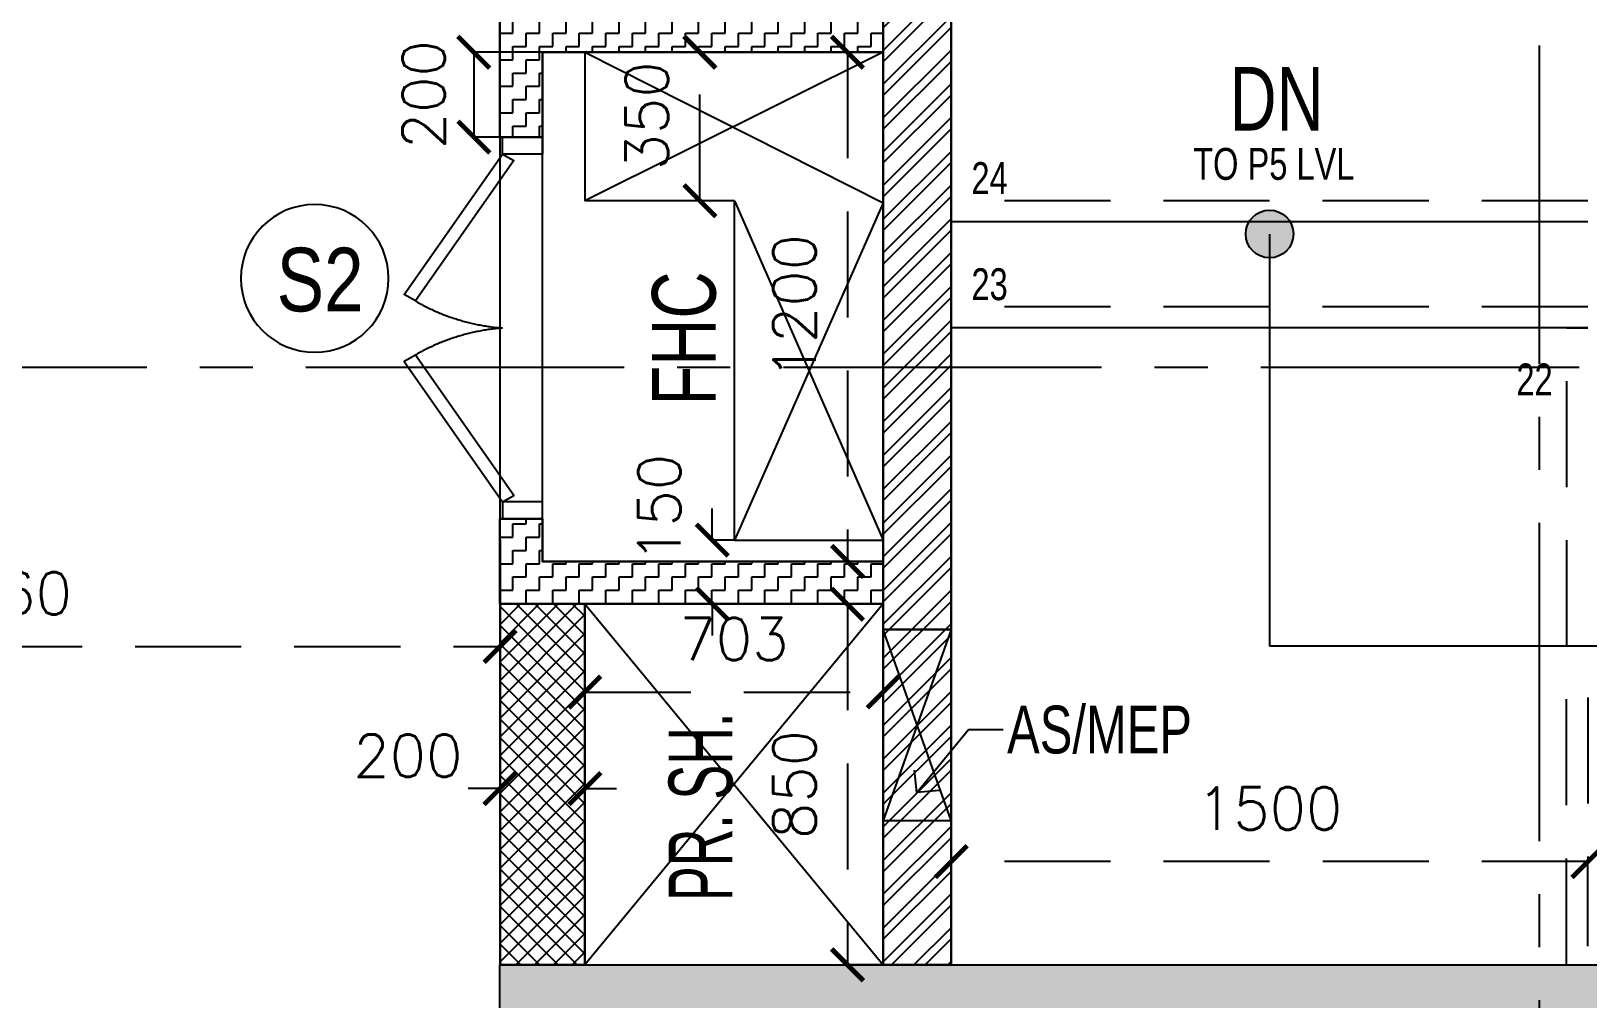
# Model space of a CAD drawing. Header units: millimetres. Extents: x 1180970 to 1231451, y -5737889 to -5695638.
# Drawn here: x 1206347 to 1210016, y -5719055 to -5716774 of the extents above; entities that cross this region are included whole.
import ezdxf
from ezdxf.enums import TextEntityAlignment as Align

# ---------------------------------------------------------------- set-up
doc = ezdxf.new("R2010")
doc.units = ezdxf.units.MM
doc.header["$LTSCALE"] = 1000
doc.header["$MEASUREMENT"] = 0
for name, pattern in [('AUDIT_D_120904163729-0', [0]), ('T8 - GROUND FLOOR CORE$0$AUDIT_D_120904163729-0', [0]), ('T8 - GROUND FLOOR CORE$0$DASHED2', [0.375, 0.25, -0.125]), ('T8 - GROUND FLOOR CORE$0$HIDDEN', [0.375, 0.25, -0.125]), ('T8 - GROUND FLOOR CORE$0$T10-TYPICAL FLOOR CORE$0$HIDDEN', [0.375, 0.25, -0.125]), ('T8 - GROUND FLOOR CORE$1$T8 - TYPICAL FLOOR CORE$0$HIDDEN2', [0.1875, 0.125, -0.0625]), ('T8_REFUGE COLUMNS$0$CENTER2', [1.125, 0.75, -0.125, 0.125, -0.125])]:
    doc.linetypes.add(name, pattern=pattern)
doc.layers.get('0').update_dxf_attribs({"linetype": 'AUDIT_D_120904163729-0'})
for name, color, linetype in [('T8 - GROUND FLOOR CORE$0$A-DIMENSIONS', 2, 'T8 - GROUND FLOOR CORE$0$HIDDEN'), ('T8 - GROUND FLOOR CORE$0$A-FINISHED STAIRS', 1, 'Continuous'), ('T8 - GROUND FLOOR CORE$0$A-HATCH -160', 251, 'T8 - GROUND FLOOR CORE$0$AUDIT_D_120904163729-0'), ('T8 - GROUND FLOOR CORE$0$A-UNFINISHED STAIRS', 30, 'T8 - GROUND FLOOR CORE$0$DASHED2'), ('T8 - GROUND FLOOR CORE$0$a-window-no', 125, 'Continuous'), ('T8 - GROUND FLOOR CORE$0$B-AR-ANNO-E DECK FLOOR$0$a-text', 4, 'Continuous'), ('T8 - GROUND FLOOR CORE$0$T10-TYPICAL FLOOR CORE$0$A-SLAB SUNK-AC LEDGES', 251, 'T8 - GROUND FLOOR CORE$0$T10-TYPICAL FLOOR CORE$0$HIDDEN'), ('T8 - GROUND FLOOR CORE$0$T10-TYPICAL FLOOR CORE$0$CUT-OUT', 49, 'Continuous'), ('T8 - GROUND FLOOR CORE$0$T8 - TYPICAL FLOOR CORE$0$A-DOOR', 1, 'Continuous'), ('T8 - GROUND FLOOR CORE$0$T8 - TYPICAL FLOOR CORE$0$Typical floor plan-$0$$0$A2-TYPICAL$0$a-door', 1, 'Continuous'), ('T8 - GROUND FLOOR CORE$1$STAIRS', 1, 'Continuous'), ('T8_REFUGE COLUMNS$0$A-CENTERLINE', 193, 'T8_REFUGE COLUMNS$0$CENTER2'), ('T8_REFUGE COLUMNS$0$A-RCC COLS', 3, 'Continuous')]:
    doc.layers.add(name, color=color, linetype=linetype)
for name, color, linetype, lineweight in [('T8 - GROUND FLOOR CORE$0$a-Text', 4, 'Continuous', 0), ('T8 - GROUND FLOOR CORE$0$A-WALL- 160', 6, 'Continuous', 30), ('T8 - GROUND FLOOR CORE$0$R0-18-10-2014-T1-1st Podium Floor Plan$0$Text', 2, 'Continuous', 0), ('T8 - GROUND FLOOR CORE$0$T10-TYPICAL FLOOR CORE$0$A-WALL- 160', 6, 'Continuous', 30), ('T8 - GROUND FLOOR CORE$0$T10-TYPICAL FLOOR CORE$0$D&W', 8, 'Continuous', 25), ('T8 - GROUND FLOOR CORE$0$T8 - TYPICAL FLOOR CORE$0$D&W', 8, 'Continuous', 25), ('T8(T9 IS SIMILAR) - GROUND FLOOR$0$D&W', 8, 'Continuous', 25)]:
    doc.layers.add(name, color=color, linetype=linetype, lineweight=lineweight)
doc.layers.add('T8_REFUGE COLUMNS$0$COL-HATCH', color=7, linetype='Continuous', lineweight=25, true_color=0xa3a3a3)
doc.styles.add('T8 - GROUND FLOOR CORE$0$ARIAL ARROW', font='swisscl.ttf')
doc.styles.add('T8 - GROUND FLOOR CORE$0$LODHA STANDERD', font='sanss___.ttf')
doc.styles.add('T8 - GROUND FLOOR CORE$0$Romans 1', font='romans.shx', dxfattribs={"height": 100})
doc.dimstyles.new('T8 - GROUND FLOOR CORE$0$ALPINE S', dxfattribs={"dimscale": 0, "dimtxt": 100, "dimasz": 75, "dimexe": 0, "dimexo": 0, "dimgap": 75, "dimtad": 1, "dimdec": 0, "dimzin": 0, "dimdsep": 46, "dimtxsty": 'T8 - GROUND FLOOR CORE$0$Romans 1', "dimblk": 'T8 - GROUND FLOOR CORE$0$_ArchTick', "dimcen": 0.09, "dimclrd": 256, "dimclre": 256, "dimclrt": 7, "dimadec": 0, "dimazin": 0, "dimtfac": 1, "dimtdec": 0, "dimtofl": 0, "dimtmove": 1, "dimatfit": 0, "dimldrblk": 'T8 - GROUND FLOOR CORE$0$_Open90', "dimfxl": 1, "dimtolj": 1, "dimtzin": 0, "dimarcsym": 0})

# ---------------------------------------------------------------- blocks, each defined once
blk = doc.blocks.new('T8_REFUGE COLUMNS')
at = {"layer": 'T8_REFUGE COLUMNS$0$COL-HATCH', "linetype": 'ByBlock'}
h = blk.add_hatch(color=256, dxfattribs=at)
h.dxf.hatch_style = 1
h.paths.add_polyline_path([(1212742.1, -5719224.9), (1207452.1, -5719224.9), (1207452.1, -5718974.9), (1212742.1, -5718974.9)])
at = {"layer": 'T8_REFUGE COLUMNS$0$A-CENTERLINE'}
for p, q in [((1209902.1, -5728808.5), (1209902.1, -5698573.6)), ((1223494.9, -5717567.4), (1182495.9, -5717567.4))]:
    blk.add_line(p, q, dxfattribs=at)
at = {"layer": 'T8_REFUGE COLUMNS$0$A-RCC COLS', "linetype": 'ByBlock'}
blk.add_lwpolyline([(1212742.1, -5719224.9), (1207452.1, -5719224.9), (1207452.1, -5718974.9), (1212742.1, -5718974.9)], close=True, dxfattribs=at)
blk = doc.blocks.new('T8 - GROUND FLOOR CORE$1$A$C29262D9E')
at = {"layer": 'T8 - GROUND FLOOR CORE$1$STAIRS'}
h = blk.add_hatch(color=7, dxfattribs=at)
edge = h.paths.add_edge_path()
edge.add_arc((0, 0), 0.075, 0, 360)
at = {"layer": 'T8 - GROUND FLOOR CORE$1$STAIRS', "color": 7}
blk.add_circle((0, 0), 0.075, dxfattribs=at)
blk = doc.blocks.new('T8 - GROUND FLOOR CORE$0$_ArchTick')
at = {"color": 0, "linetype": 'ByBlock', "const_width": 0.15}
blk.add_lwpolyline([(-0.5, -0.5), (0.5, 0.5)], dxfattribs=at)
blk = doc.blocks.new('*D191')
at = {"layer": 'T8 - GROUND FLOOR CORE$0$A-DIMENSIONS', "linetype": 'T8 - GROUND FLOOR CORE$0$HIDDEN', "lineweight": -2, "transparency": 16777216}
for p, q in [((1208515.7, -5718849.4), (1208515.7, -5718731.4)), ((1210015.9, -5718931.1), (1210015.9, -5718731.4))]:
    blk.add_line(p, q, dxfattribs=at)
at = {"layer": 'T8 - GROUND FLOOR CORE$0$A-DIMENSIONS', "lineweight": -2, "transparency": 16777216}
blk.add_line((1210015.9, -5718731.4), (1208515.7, -5718731.4), dxfattribs=at)
at = {"layer": 'T8 - GROUND FLOOR CORE$0$A-DIMENSIONS', "linetype": 'ByBlock', "lineweight": -2, "transparency": 16777216, "xscale": 75, "yscale": 75, "zscale": 75, "rotation": 180}
blk.add_blockref('T8 - GROUND FLOOR CORE$0$_ArchTick', (1208515.7, -5718731.4), dxfattribs=at)
at = {"layer": 'T8 - GROUND FLOOR CORE$0$A-DIMENSIONS', "linetype": 'ByBlock', "lineweight": -2, "transparency": 16777216, "xscale": 75, "yscale": 75, "zscale": 75}
blk.add_blockref('T8 - GROUND FLOOR CORE$0$_ArchTick', (1210015.9, -5718731.4), dxfattribs=at)
at = {"layer": 'T8 - GROUND FLOOR CORE$0$A-DIMENSIONS', "color": 7, "linetype": 'ByBlock', "transparency": 16777216, "insert": (1209265.8, -5718606.4), "char_height": 100, "attachment_point": 5, "style": 'T8 - GROUND FLOOR CORE$0$Romans 1'}
blk.add_mtext('\\A1;1500', dxfattribs=at)
blk = doc.blocks.new('T8 - GROUND FLOOR CORE$0$_Open90')
at = {"color": 0, "linetype": 'ByBlock', "lineweight": -2}
for p, q in [((-0.5, 0.5), (0, 0)), ((0, 0), (-1, 0)), ((0, 0), (-0.5, -0.5))]:
    blk.add_line(p, q, dxfattribs=at)
blk = doc.blocks.new('*D193')
at = {"layer": 'T8 - GROUND FLOOR CORE$0$A-DIMENSIONS', "linetype": 'T8 - GROUND FLOOR CORE$0$HIDDEN', "lineweight": -2, "transparency": 16777216}
for p, q in [((1210015.9, -5718344.5), (1210015.9, -5718731.4)), ((1212265.9, -5718344.5), (1212265.9, -5718731.4))]:
    blk.add_line(p, q, dxfattribs=at)
at = {"layer": 'T8 - GROUND FLOOR CORE$0$A-DIMENSIONS', "lineweight": -2, "transparency": 16777216}
blk.add_line((1212265.9, -5718731.4), (1210015.9, -5718731.4), dxfattribs=at)
at = {"layer": 'T8 - GROUND FLOOR CORE$0$A-DIMENSIONS', "linetype": 'ByBlock', "lineweight": -2, "transparency": 16777216, "xscale": 75, "yscale": 75, "zscale": 75, "rotation": 180}
blk.add_blockref('T8 - GROUND FLOOR CORE$0$_ArchTick', (1210015.9, -5718731.4), dxfattribs=at)
at = {"layer": 'T8 - GROUND FLOOR CORE$0$A-DIMENSIONS', "linetype": 'ByBlock', "lineweight": -2, "transparency": 16777216, "xscale": 75, "yscale": 75, "zscale": 75}
blk.add_blockref('T8 - GROUND FLOOR CORE$0$_ArchTick', (1212265.9, -5718731.4), dxfattribs=at)
at = {"layer": 'T8 - GROUND FLOOR CORE$0$A-DIMENSIONS', "color": 7, "linetype": 'ByBlock', "transparency": 16777216, "insert": (1211140.9, -5718606.4), "char_height": 100, "attachment_point": 5, "style": 'T8 - GROUND FLOOR CORE$0$Romans 1'}
blk.add_mtext('\\A1;2250', dxfattribs=at)
blk = doc.blocks.new('*D200')
at = {"layer": 'T8 - GROUND FLOOR CORE$0$A-DIMENSIONS', "linetype": 'T8 - GROUND FLOOR CORE$0$HIDDEN', "lineweight": -2, "transparency": 16777216}
for p, q in [((1205092.4, -5717974), (1205092.4, -5718224.3)), ((1207452.3, -5717974), (1207452.3, -5718224.3))]:
    blk.add_line(p, q, dxfattribs=at)
at = {"layer": 'T8 - GROUND FLOOR CORE$0$A-DIMENSIONS', "lineweight": -2, "transparency": 16777216}
blk.add_line((1205092.4, -5718224.3), (1207452.3, -5718224.3), dxfattribs=at)
at = {"layer": 'T8 - GROUND FLOOR CORE$0$A-DIMENSIONS', "linetype": 'ByBlock', "lineweight": -2, "transparency": 16777216, "xscale": 75, "yscale": 75, "zscale": 75, "rotation": 180}
blk.add_blockref('T8 - GROUND FLOOR CORE$0$_ArchTick', (1205092.4, -5718224.3), dxfattribs=at)
at = {"layer": 'T8 - GROUND FLOOR CORE$0$A-DIMENSIONS', "linetype": 'ByBlock', "lineweight": -2, "transparency": 16777216, "xscale": 75, "yscale": 75, "zscale": 75}
blk.add_blockref('T8 - GROUND FLOOR CORE$0$_ArchTick', (1207452.3, -5718224.3), dxfattribs=at)
at = {"layer": 'T8 - GROUND FLOOR CORE$0$A-DIMENSIONS', "color": 7, "linetype": 'ByBlock', "transparency": 16777216, "insert": (1206272.3, -5718099.3), "char_height": 100, "attachment_point": 5, "style": 'T8 - GROUND FLOOR CORE$0$Romans 1'}
blk.add_mtext('\\A1;2360', dxfattribs=at)
blk = doc.blocks.new('T8 - GROUND FLOOR CORE$0$WINDOW TAG')
at = {"layer": 'T8 - GROUND FLOOR CORE$0$a-window-no'}
blk.add_circle((0, 0), 174.1, dxfattribs=at)
at = {"layer": 'T8 - GROUND FLOOR CORE$0$a-window-no', "style": 'T8 - GROUND FLOOR CORE$0$LODHA STANDERD'}
blk.add_attdef('WINDOW', text='', height=150, dxfattribs=at).set_placement((11.3, 2.8), align=Align.MIDDLE_CENTER)
blk = doc.blocks.new('*D220')
at = {"layer": 'T8 - GROUND FLOOR CORE$0$A-DIMENSIONS', "linetype": 'T8 - GROUND FLOOR CORE$0$HIDDEN', "lineweight": -2, "transparency": 16777216}
for p, q in [((1208355.3, -5716824.1), (1208271.1, -5716824.1)), ((1208355.3, -5718024), (1208271.1, -5718024))]:
    blk.add_line(p, q, dxfattribs=at)
at = {"layer": 'T8 - GROUND FLOOR CORE$0$A-DIMENSIONS', "lineweight": -2, "transparency": 16777216}
blk.add_line((1208271.1, -5716824.1), (1208271.1, -5718024), dxfattribs=at)
at = {"layer": 'T8 - GROUND FLOOR CORE$0$A-DIMENSIONS', "linetype": 'ByBlock', "lineweight": -2, "transparency": 16777216, "xscale": 75, "yscale": 75, "zscale": 75}
for p, rotation in [((1208271.1, -5716824.1), 90), ((1208271.1, -5718024), 270)]:
    blk.add_blockref('T8 - GROUND FLOOR CORE$0$_ArchTick', p, dxfattribs=dict(at, rotation=rotation))
at = {"layer": 'T8 - GROUND FLOOR CORE$0$A-DIMENSIONS', "color": 7, "linetype": 'ByBlock', "transparency": 16777216, "insert": (1208146.1, -5717424), "char_height": 100, "attachment_point": 5, "rotation": 90, "style": 'T8 - GROUND FLOOR CORE$0$Romans 1'}
blk.add_mtext('\\A1;1200', dxfattribs=at)
blk = doc.blocks.new('*D221')
at = {"layer": 'T8 - GROUND FLOOR CORE$0$A-DIMENSIONS', "linetype": 'T8 - GROUND FLOOR CORE$0$HIDDEN', "lineweight": -2, "transparency": 16777216}
for p, q in [((1207652, -5718256.6), (1207652, -5718332)), ((1208355.3, -5718256.6), (1208355.3, -5718332))]:
    blk.add_line(p, q, dxfattribs=at)
at = {"layer": 'T8 - GROUND FLOOR CORE$0$A-DIMENSIONS', "lineweight": -2, "transparency": 16777216}
blk.add_line((1207652, -5718332), (1208355.3, -5718332), dxfattribs=at)
at = {"layer": 'T8 - GROUND FLOOR CORE$0$A-DIMENSIONS', "linetype": 'ByBlock', "lineweight": -2, "transparency": 16777216, "xscale": 75, "yscale": 75, "zscale": 75, "rotation": 180}
blk.add_blockref('T8 - GROUND FLOOR CORE$0$_ArchTick', (1207652, -5718332), dxfattribs=at)
at = {"layer": 'T8 - GROUND FLOOR CORE$0$A-DIMENSIONS', "linetype": 'ByBlock', "lineweight": -2, "transparency": 16777216, "xscale": 75, "yscale": 75, "zscale": 75}
blk.add_blockref('T8 - GROUND FLOOR CORE$0$_ArchTick', (1208355.3, -5718332), dxfattribs=at)
at = {"layer": 'T8 - GROUND FLOOR CORE$0$A-DIMENSIONS', "color": 7, "linetype": 'ByBlock', "transparency": 16777216, "insert": (1208003.6, -5718207), "char_height": 100, "attachment_point": 5, "style": 'T8 - GROUND FLOOR CORE$0$Romans 1'}
blk.add_mtext('\\A1;703', dxfattribs=at)
blk = doc.blocks.new('*D222')
at = {"layer": 'T8 - GROUND FLOOR CORE$0$A-DIMENSIONS', "linetype": 'T8 - GROUND FLOOR CORE$0$HIDDEN', "lineweight": -2, "transparency": 16777216}
for p, q in [((1208355.3, -5718125.1), (1208271.1, -5718125.1)), ((1208355.3, -5718974.9), (1208271.1, -5718974.9))]:
    blk.add_line(p, q, dxfattribs=at)
at = {"layer": 'T8 - GROUND FLOOR CORE$0$A-DIMENSIONS', "lineweight": -2, "transparency": 16777216}
blk.add_line((1208271.1, -5718125.1), (1208271.1, -5718974.9), dxfattribs=at)
at = {"layer": 'T8 - GROUND FLOOR CORE$0$A-DIMENSIONS', "linetype": 'ByBlock', "lineweight": -2, "transparency": 16777216, "xscale": 75, "yscale": 75, "zscale": 75}
for p, rotation in [((1208271.1, -5718125.1), 90), ((1208271.1, -5718974.9), 270)]:
    blk.add_blockref('T8 - GROUND FLOOR CORE$0$_ArchTick', p, dxfattribs=dict(at, rotation=rotation))
at = {"layer": 'T8 - GROUND FLOOR CORE$0$A-DIMENSIONS', "color": 7, "linetype": 'ByBlock', "transparency": 16777216, "insert": (1208146.1, -5718550), "char_height": 100, "attachment_point": 5, "rotation": 90, "style": 'T8 - GROUND FLOOR CORE$0$Romans 1'}
blk.add_mtext('\\A1;850', dxfattribs=at)
blk = doc.blocks.new('*D223')
at = {"layer": 'T8 - GROUND FLOOR CORE$0$A-DIMENSIONS', "linetype": 'T8 - GROUND FLOOR CORE$0$HIDDEN', "lineweight": -2, "transparency": 16777216}
for p, q in [((1207552.1, -5716824.1), (1207390.5, -5716824.1)), ((1207552.1, -5717024.1), (1207390.5, -5717024.1))]:
    blk.add_line(p, q, dxfattribs=at)
at = {"layer": 'T8 - GROUND FLOOR CORE$0$A-DIMENSIONS', "lineweight": -2, "transparency": 16777216}
blk.add_line((1207390.5, -5716824.1), (1207390.5, -5717024.1), dxfattribs=at)
at = {"layer": 'T8 - GROUND FLOOR CORE$0$A-DIMENSIONS', "linetype": 'ByBlock', "lineweight": -2, "transparency": 16777216, "xscale": 75, "yscale": 75, "zscale": 75}
for p, rotation in [((1207390.5, -5716824.1), 90), ((1207390.5, -5717024.1), 270)]:
    blk.add_blockref('T8 - GROUND FLOOR CORE$0$_ArchTick', p, dxfattribs=dict(at, rotation=rotation))
at = {"layer": 'T8 - GROUND FLOOR CORE$0$A-DIMENSIONS', "color": 7, "linetype": 'ByBlock', "transparency": 16777216, "insert": (1207272.3, -5716924.1), "char_height": 100, "attachment_point": 5, "rotation": 90, "style": 'T8 - GROUND FLOOR CORE$0$Romans 1'}
blk.add_mtext('\\A1;200', dxfattribs=at)
blk = doc.blocks.new('*D224')
at = {"layer": 'T8 - GROUND FLOOR CORE$0$A-DIMENSIONS', "linetype": 'T8 - GROUND FLOOR CORE$0$HIDDEN', "lineweight": -2, "transparency": 16777216}
for p, q in [((1208055.1, -5716824.1), (1207923.2, -5716824.1)), ((1208005.1, -5717174.1), (1207923.2, -5717174.1))]:
    blk.add_line(p, q, dxfattribs=at)
at = {"layer": 'T8 - GROUND FLOOR CORE$0$A-DIMENSIONS', "lineweight": -2, "transparency": 16777216}
blk.add_line((1207923.2, -5717174.1), (1207923.2, -5716824.1), dxfattribs=at)
at = {"layer": 'T8 - GROUND FLOOR CORE$0$A-DIMENSIONS', "linetype": 'ByBlock', "lineweight": -2, "transparency": 16777216, "xscale": 75, "yscale": 75, "zscale": 75}
for p, rotation in [((1207923.2, -5716824.1), 90), ((1207923.2, -5717174.1), 270)]:
    blk.add_blockref('T8 - GROUND FLOOR CORE$0$_ArchTick', p, dxfattribs=dict(at, rotation=rotation))
at = {"layer": 'T8 - GROUND FLOOR CORE$0$A-DIMENSIONS', "color": 7, "linetype": 'ByBlock', "transparency": 16777216, "insert": (1207798.2, -5716974.1), "char_height": 100, "attachment_point": 5, "rotation": 90, "style": 'T8 - GROUND FLOOR CORE$0$Romans 1'}
blk.add_mtext('\\A1;350', dxfattribs=at)
blk = doc.blocks.new('*D225')
at = {"layer": 'T8 - GROUND FLOOR CORE$0$A-DIMENSIONS', "linetype": 'T8 - GROUND FLOOR CORE$0$HIDDEN', "lineweight": -2, "transparency": 16777216}
for p, q in [((1207452.1, -5718549.5), (1207452.1, -5718559.6)), ((1207652, -5718549.5), (1207652, -5718559.6))]:
    blk.add_line(p, q, dxfattribs=at)
at = {"layer": 'T8 - GROUND FLOOR CORE$0$A-DIMENSIONS', "lineweight": -2, "transparency": 16777216}
for p, q in [((1207452.1, -5718559.6), (1207377.1, -5718559.6)), ((1207652, -5718559.6), (1207727, -5718559.6))]:
    blk.add_line(p, q, dxfattribs=at)
at = {"layer": 'T8 - GROUND FLOOR CORE$0$A-DIMENSIONS', "linetype": 'ByBlock', "lineweight": -2, "transparency": 16777216, "xscale": 75, "yscale": 75, "zscale": 75}
blk.add_blockref('T8 - GROUND FLOOR CORE$0$_ArchTick', (1207452.1, -5718559.6), dxfattribs=at)
at = {"layer": 'T8 - GROUND FLOOR CORE$0$A-DIMENSIONS', "linetype": 'ByBlock', "lineweight": -2, "transparency": 16777216, "xscale": 75, "yscale": 75, "zscale": 75, "rotation": 179.9999999999892}
blk.add_blockref('T8 - GROUND FLOOR CORE$0$_ArchTick', (1207652, -5718559.6), dxfattribs=at)
at = {"layer": 'T8 - GROUND FLOOR CORE$0$A-DIMENSIONS', "color": 7, "linetype": 'ByBlock', "transparency": 16777216, "insert": (1207235.2, -5718482.1), "char_height": 100, "attachment_point": 5, "style": 'T8 - GROUND FLOOR CORE$0$Romans 1'}
blk.add_mtext('\\A1;200', dxfattribs=at)
blk = doc.blocks.new('*D226')
at = {"layer": 'T8 - GROUND FLOOR CORE$0$A-DIMENSIONS', "lineweight": -2, "transparency": 16777216}
for p, q in [((1207952.4, -5717974.1), (1207952.4, -5717899.1)), ((1207952.4, -5718124.1), (1207952.4, -5718199.1))]:
    blk.add_line(p, q, dxfattribs=at)
at = {"layer": 'T8 - GROUND FLOOR CORE$0$A-DIMENSIONS', "linetype": 'T8 - GROUND FLOOR CORE$0$HIDDEN', "lineweight": -2, "transparency": 16777216}
for p, q in [((1208005.1, -5717974.1), (1207952.4, -5717974.1)), ((1208055.1, -5718124.1), (1207952.4, -5718124.1))]:
    blk.add_line(p, q, dxfattribs=at)
at = {"layer": 'T8 - GROUND FLOOR CORE$0$A-DIMENSIONS', "linetype": 'ByBlock', "lineweight": -2, "transparency": 16777216, "xscale": 75, "yscale": 75, "zscale": 75}
for p, rotation in [((1207952.4, -5717974.1), 269.9999999999892), ((1207952.4, -5718124.1), 89.99999999998924)]:
    blk.add_blockref('T8 - GROUND FLOOR CORE$0$_ArchTick', p, dxfattribs=dict(at, rotation=rotation))
at = {"layer": 'T8 - GROUND FLOOR CORE$0$A-DIMENSIONS', "color": 7, "linetype": 'ByBlock', "transparency": 16777216, "insert": (1207827.4, -5717899.1), "char_height": 100, "attachment_point": 5, "rotation": 90, "style": 'T8 - GROUND FLOOR CORE$0$Romans 1'}
blk.add_mtext('\\A1;150', dxfattribs=at)
blk = doc.blocks.new('T8 - GROUND FLOOR CORE')
at = {"layer": 'T8 - GROUND FLOOR CORE$0$A-HATCH -160', "linetype": 'ByBlock'}
h = blk.add_hatch(dxfattribs=at)
h.set_pattern_fill('ZIGZAG', color=256, scale=250)
h.set_pattern_definition([(9e-15, (57014.018, -4904.488), (31.25, 31.25), [31.25, -31.25]), (90, (57045.268, -4904.488), (-31.25, 31.25), [31.25, -31.25])])
h.paths.add_polyline_path([(1208355.3, -5716724.1), (1207452.1, -5716724.1), (1207452.1, -5717024.1), (1207552.1, -5717024.1), (1207552.1, -5716824.1), (1208355.3, -5716824.1)])
h = blk.add_hatch(dxfattribs=at)
h.set_pattern_fill('ZIGZAG', color=256, scale=250)
h.set_pattern_definition([(9e-15, (57014.018, -4904.488), (31.25, 31.25), [31.25, -31.25]), (90, (57045.268, -4904.488), (-31.25, 31.25), [31.25, -31.25])])
h.paths.add_polyline_path([(1208355.3, -5718024.1), (1207552.1, -5718024.1), (1207552.1, -5717924.1), (1207452.1, -5717924.1), (1207452.1, -5718124.1), (1207552.1, -5718124.1), (1208355.3, -5718124.1)])
at = {"layer": 'T8 - GROUND FLOOR CORE$0$T10-TYPICAL FLOOR CORE$0$A-SLAB SUNK-AC LEDGES', "linetype": 'ByBlock'}
h = blk.add_hatch(dxfattribs=at)
h.set_pattern_fill('ANSI32', color=256, scale=150)
h.set_pattern_definition([(45, (57057.016, -4904.49), (-39.77475644, 39.77475644), []), (45, (57083.533, -4904.49), (-39.77475644, 39.77475644), [])])
h.paths.add_polyline_path([(1208515.3, -5716724.1), (1208355.3, -5716724.1), (1208355.3, -5718974.9), (1208515.3, -5718974.9)])
h = blk.add_hatch(dxfattribs=at)
h.set_pattern_fill('ANSI37', color=256, scale=250)
h.paths.add_polyline_path([(1207652, -5718974.9), (1207452.3, -5718974.9), (1207452.3, -5718124.1), (1207652, -5718124.1)])
at = {"linetype": 'ByBlock'}
blk.add_line((1208087.1, -5718024.1), (1208355.3, -5718024.1), dxfattribs=at)
at = {"linetype": 'T8 - GROUND FLOOR CORE$1$T8 - TYPICAL FLOOR CORE$0$HIDDEN2', "ltscale": 10}
for points in [[(1207252.9, -5717410.3, 0.113319), (1207458.1, -5717474.1, 0.860704)], [(1207252.9, -5717537.9, -0.113319), (1207458.1, -5717474.1, -0.860704)]]:
    blk.add_lwpolyline(points, format="xyb", dxfattribs=at)
at = {"layer": 'T8 - GROUND FLOOR CORE$0$A-FINISHED STAIRS'}
for p, q in [((1210015.7, -5717224), (1208515.7, -5717224)), ((1210015.7, -5717474), (1208515.7, -5717474))]:
    blk.add_line(p, q, dxfattribs=at)
at = {"layer": 'T8 - GROUND FLOOR CORE$0$A-UNFINISHED STAIRS', "linetype": 'T8 - GROUND FLOOR CORE$0$HIDDEN'}
for p, q in [((1210015.7, -5717174), (1208515.7, -5717174)), ((1210015.7, -5717424), (1208515.7, -5717424)), ((1209965.7, -5718974), (1209965.9, -5717474, 0.4)), ((1209965.9, -5717474, 0.4), (1210015.9, -5717474, 0.5))]:
    blk.add_line(p, q, dxfattribs=at)
at = {"layer": 'T8 - GROUND FLOOR CORE$0$A-WALL- 160', "linetype": 'ByBlock'}
for points in [[(1208355.3, -5716724.1), (1207452.1, -5716724.1), (1207452.1, -5717024.1), (1207552.1, -5717024.1), (1207552.1, -5716824.1), (1208355.3, -5716824.1)], [(1208355.3, -5718024.1), (1207552.1, -5718024.1), (1207552.1, -5717924.1), (1207452.1, -5717924.1), (1207452.1, -5718124.1), (1207552.1, -5718124.1), (1207552.1, -5718124.1), (1208355.3, -5718124.1)]]:
    blk.add_lwpolyline(points, close=True, dxfattribs=at)
at = {"layer": 'T8 - GROUND FLOOR CORE$0$A-WALL- 160', "linetype": 'ByBlock', "elevation": 0}
blk.add_lwpolyline([(1207652, -5718974.9), (1207452.3, -5718974.9), (1207452.3, -5718124.1), (1207652, -5718124.1)], close=True, dxfattribs=at)
at = {"layer": 'T8 - GROUND FLOOR CORE$0$T10-TYPICAL FLOOR CORE$0$A-WALL- 160', "linetype": 'ByBlock'}
blk.add_lwpolyline([(1208515.3, -5716724.1), (1208355.3, -5716724.1), (1208355.3, -5718974.9), (1208515.3, -5718974.9)], close=True, dxfattribs=at)
at = {"layer": 'T8 - GROUND FLOOR CORE$0$T10-TYPICAL FLOOR CORE$0$CUT-OUT'}
for p, q in [((1208355.3, -5716824.1, 0.6), (1207652, -5717174.1)), ((1207652, -5716824.1, -0.6), (1208355.3, -5717179.1)), ((1207652, -5716824.1, 0), (1207652, -5717174.1)), ((1208005.1, -5717174.1), (1207652, -5717174.1)), ((1208005.1, -5717974.1), (1208005.1, -5717174.1)), ((1208005.1, -5717174.1), (1208355.3, -5717974.1)), ((1208355.3, -5717179.1), (1208005.1, -5717974.1)), ((1208005.1, -5717974.1), (1208355.3, -5717974.1)), ((1207652, -5718124.1, -0.3), (1208355.3, -5718974.9, -0.1)), ((1207652, -5718124.1, -0.3), (1207652.1, -5718974.9, 0)), ((1208355.3, -5718124.1, 0.6), (1207652.1, -5718974.9, 0))]:
    blk.add_line(p, q, dxfattribs=at)
at = {"layer": 'T8 - GROUND FLOOR CORE$0$T10-TYPICAL FLOOR CORE$0$D&W', "linetype": 'ByBlock'}
for points in [[(1208515.3, -5718184.9), (1208355.3, -5718184.9), (1208355.3, -5718634.9), (1208515.3, -5718634.9)], [(1208515.3, -5718634.9), (1208355.3, -5718184.9), (1208515.3, -5718184.9), (1208355.3, -5718634.9)]]:
    blk.add_lwpolyline(points, close=True, dxfattribs=at)
at = {"layer": 'T8 - GROUND FLOOR CORE$0$T8 - TYPICAL FLOOR CORE$0$A-DOOR', "linetype": 'Continuous', "ltscale": 5}
for points in [[(1207458.1, -5717064.5), (1207484.8, -5717079.5), (1207252.9, -5717410.3), (1207226.1, -5717395.3)], [(1207458.1, -5717883.6), (1207484.8, -5717868.6), (1207252.9, -5717537.9), (1207226.1, -5717552.8)]]:
    blk.add_lwpolyline(points, close=True, dxfattribs=at)
at = {"layer": 'T8 - GROUND FLOOR CORE$0$T8 - TYPICAL FLOOR CORE$0$D&W', "linetype": 'ByBlock'}
blk.add_lwpolyline([(1207452.1, -5717024.1), (1207452, -5717924.1), (1207552.1, -5717924.1), (1207552, -5717024.1)], close=True, dxfattribs=at)
at = {"layer": 'T8 - GROUND FLOOR CORE$0$T8 - TYPICAL FLOOR CORE$0$Typical floor plan-$0$$0$A2-TYPICAL$0$a-door', "color": 4}
for points in [[(1207458.1, -5717064.5), (1207458.1, -5717024.1), (1207552.1, -5717024.1), (1207552.1, -5717064.5)], [(1207458.1, -5717883.6), (1207458.1, -5717924.1), (1207552.1, -5717924.1), (1207552.1, -5717883.6)]]:
    blk.add_lwpolyline(points, close=True, dxfattribs=at)
at = {"layer": 'T8 - GROUND FLOOR CORE$1$STAIRS', "color": 7}
for points, elevation in [([(1209265.7, -5717253.2), (1209265.7, -5718223.4)], 0.2), ([(1209265.7, -5718223.4), (1212265.7, -5718223.4), (1212015.7, -5718973.3), (1212265.7, -5718223.4), (1212015.7, -5717473.3)], -0.8)]:
    blk.add_lwpolyline(points, dxfattribs=dict(at, elevation=elevation))
at = {"layer": 'T8 - GROUND FLOOR CORE$0$a-window-no'}
ref = blk.add_blockref('T8 - GROUND FLOOR CORE$0$WINDOW TAG', (1207015.6, -5717357.1), dxfattribs=dict(at, xscale=-1, rotation=180))
ref.add_attrib('WINDOW', 'S2', dxfattribs={"height": 150, "style": 'T8 - GROUND FLOOR CORE$0$LODHA STANDERD', "width": 0.8}).set_placement((1207028.3, -5717359.9), align=Align.MIDDLE_CENTER)
at = {"layer": 'T8 - GROUND FLOOR CORE$0$B-AR-ANNO-E DECK FLOOR$0$a-text', "xscale": 750, "yscale": 750, "zscale": 750}
blk.add_blockref('T8 - GROUND FLOOR CORE$1$A$C29262D9E', (1209265.7, -5717252.5, -0.7), dxfattribs=at)
at = {"layer": 'T8 - GROUND FLOOR CORE$0$a-Text', "linetype": 'ByBlock', "style": 'T8 - GROUND FLOOR CORE$0$ARIAL ARROW'}
blk.add_text('AS/MEP', height=112.5, dxfattribs=at).set_placement((1208647.1, -5718476.7))
at = {"layer": 'T8 - GROUND FLOOR CORE$0$a-Text', "linetype": 'ByBlock', "insert": (1208857.8, -5717008.6, -0.2), "char_height": 150, "width": 821.633, "attachment_point": 7, "style": 'T8 - GROUND FLOOR CORE$0$ARIAL ARROW'}
blk.add_mtext('\\pi313.45418;DN', dxfattribs=at)
at = {"layer": 'T8 - GROUND FLOOR CORE$0$a-Text', "linetype": 'ByBlock', "char_height": 150, "width": 821.633, "attachment_point": 1, "rotation": 90, "style": 'T8 - GROUND FLOOR CORE$0$ARIAL ARROW'}
for s, insert in [('FHC', (1207810.4, -5717656.7, 0.3)), ('\\pi199.95156;{\\W0.8;PR. SH. }', (1207849.7, -5719024.6))]:
    blk.add_mtext(s, dxfattribs=dict(at, insert=insert))
at = {"layer": 'T8 - GROUND FLOOR CORE$0$R0-18-10-2014-T1-1st Podium Floor Plan$0$Text', "linetype": 'ByBlock', "style": 'T8 - GROUND FLOOR CORE$0$ARIAL ARROW'}
for s, p in [('24', (1208563.1, -5717158.2, 0.6)), ('23', (1208563.1, -5717408.3, 0.6)), ('22', (1209847.3, -5717632.7, 0.6))]:
    blk.add_text(s, height=75, dxfattribs=at).set_placement(p)
at = {"layer": 'T8 - GROUND FLOOR CORE$0$R0-18-10-2014-T1-1st Podium Floor Plan$0$Text', "insert": (1209085.5, -5717125.8, -0.2), "char_height": 75, "width": 721.2, "attachment_point": 7, "style": 'T8 - GROUND FLOOR CORE$0$ARIAL ARROW'}
blk.add_mtext('TO P5 LVL', dxfattribs=at)
at = {"layer": 'T8 - GROUND FLOOR CORE$0$A-DIMENSIONS', "linetype": 'ByBlock'}
for base, p1, p2, picture, middle in [((1207390.5, -5717024.1), (1207552.1, -5716824.1), (1207552.1, -5717024.1), '*D223', (1207397.3, -5716924.1)), ((1207923.2, -5716824.1), (1208005.1, -5717174.1), (1208055.1, -5716824.1), '*D224', (1207923.2, -5716974.1)), ((1207952.4, -5718124.1, 0), (1208005.1, -5717974.1), (1208055.1, -5718124.1), '*D226', (1207952.4, -5717899.1, 0))]:
    dim = blk.add_linear_dim(base=base, p1=p1, p2=p2, angle=90, dimstyle='T8 - GROUND FLOOR CORE$0$ALPINE S', override={"dimscale": 1, "dimfxl": 5, "dimarcsym": 1}, dxfattribs=at)
    dim.commit()
    dim.dimension.update_dxf_attribs({"geometry": picture, "text_midpoint": middle, "dimtype": 128})
for base, p1, p2, picture, middle in [((1208271.1, -5718024), (1208355.3, -5716824.1, 0.6), (1208355.3, -5718024, 0.6), '*D220', (1208146.1, -5717424)), ((1208271.1, -5718974.9), (1208355.3, -5718125.1), (1208355.3, -5718974.9), '*D222', (1208146.1, -5718550))]:
    dim = blk.add_linear_dim(base=base, p1=p1, p2=p2, angle=90, dimstyle='T8 - GROUND FLOOR CORE$0$ALPINE S', override={"dimscale": 1, "dimfxl": 5, "dimarcsym": 1}, dxfattribs=at)
    dim.commit()
    dim.dimension.update_dxf_attribs({"geometry": picture, "text_midpoint": middle})
for base, p1, p2, picture, middle in [((1207452.3, -5718224.3), (1205092.4, -5717974), (1207452.3, -5717974), '*D200', (1206272.3, -5718099.3)), ((1208355.3, -5718332), (1207652, -5718256.6, -0.2), (1208355.3, -5718256.6), '*D221', (1208003.6, -5718207)), ((1210015.9, -5718731.4), (1212265.9, -5718344.5, 0.4), (1210015.9, -5718344.5, 0.4), '*D193', (1211140.9, -5718606.4)), ((1208515.7, -5718731.4), (1210015.9, -5718931.1, 0.4), (1208515.7, -5718849.4), '*D191', (1209265.8, -5718606.4))]:
    dim = blk.add_linear_dim(base=base, p1=p1, p2=p2, dimstyle='T8 - GROUND FLOOR CORE$0$ALPINE S', override={"dimscale": 1, "dimfxl": 5, "dimarcsym": 1}, dxfattribs=at)
    dim.commit()
    dim.dimension.update_dxf_attribs({"geometry": picture, "text_midpoint": middle})
dim = blk.add_linear_dim(base=(1207452.1, -5718559.6, 0), p1=(1207652, -5718549.5, -0.1), p2=(1207452.1, -5718549.5), dimstyle='T8 - GROUND FLOOR CORE$0$ALPINE S', override={"dimscale": 1, "dimfxl": 5, "dimarcsym": 1}, dxfattribs=at)
dim.commit()
dim.dimension.update_dxf_attribs({"geometry": '*D225', "text_midpoint": (1207235.2, -5718607.1, 0), "dimtype": 128})
blk.add_leader([(1208434.2, -5718569), (1208556.6, -5718419.9), (1208637.6, -5718419.9)], dimstyle='T8 - GROUND FLOOR CORE$0$ALPINE S', override={"dimscale": 1, "dimfxl": 5, "dimarcsym": 1}, dxfattribs=at)
blk = doc.blocks.new('T8(T9 IS SIMILAR) - GROUND FLOOR')
at = {"layer": 'T8(T9 IS SIMILAR) - GROUND FLOOR$0$D&W', "linetype": 'ByBlock'}
for name in ['T8_REFUGE COLUMNS', 'T8 - GROUND FLOOR CORE']:
    blk.add_blockref(name, (0, 0), dxfattribs=at)

msp = doc.modelspace()

# ---------------------------------------------------------------- block references
at = {"linetype": 'ByBlock'}
msp.add_blockref('T8(T9 IS SIMILAR) - GROUND FLOOR', (0, 0), dxfattribs=at)

doc.saveas('drawing.dxf')
